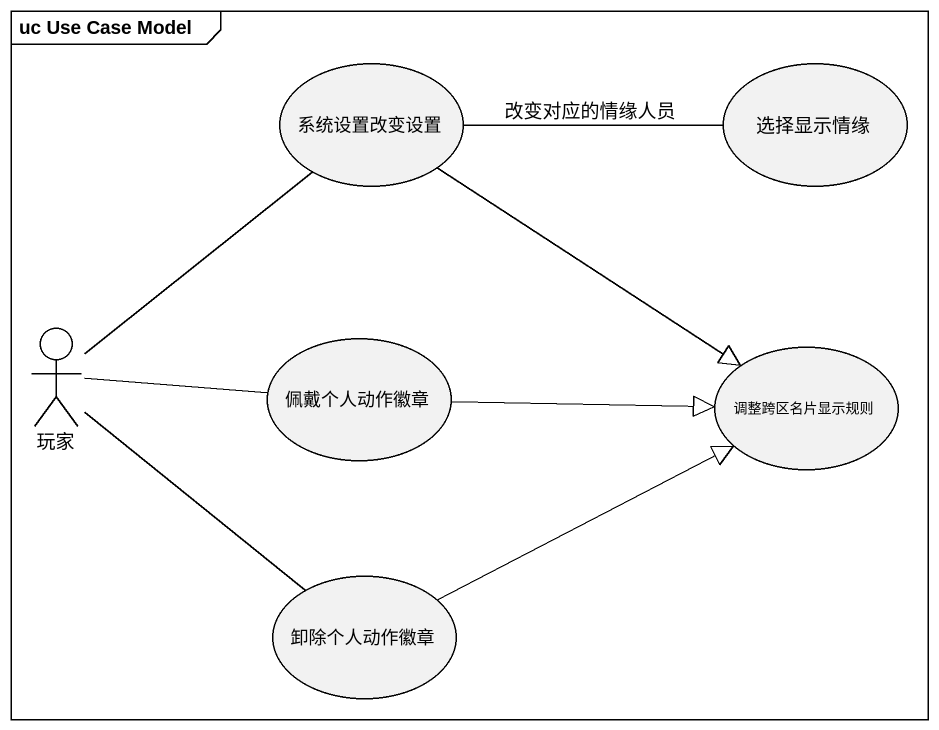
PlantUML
@startuml
mainframe uc Use Case Model
usecase 系统设置改变设置
usecase 选择显示情缘
actor 玩家
usecase 佩戴个人动作徽章
usecase 调整跨区名片显示规则
usecase 卸除个人动作徽章
系统设置改变设置 -right- 选择显示情缘 : 改变对应的情缘人员
系统设置改变设置 --|> 调整跨区名片显示规则
玩家 -up- 系统设置改变设置
玩家 -right- 佩戴个人动作徽章
玩家 -- 卸除个人动作徽章
佩戴个人动作徽章 -right-|> 调整跨区名片显示规则
卸除个人动作徽章 -right-|> 调整跨区名片显示规则
@enduml
